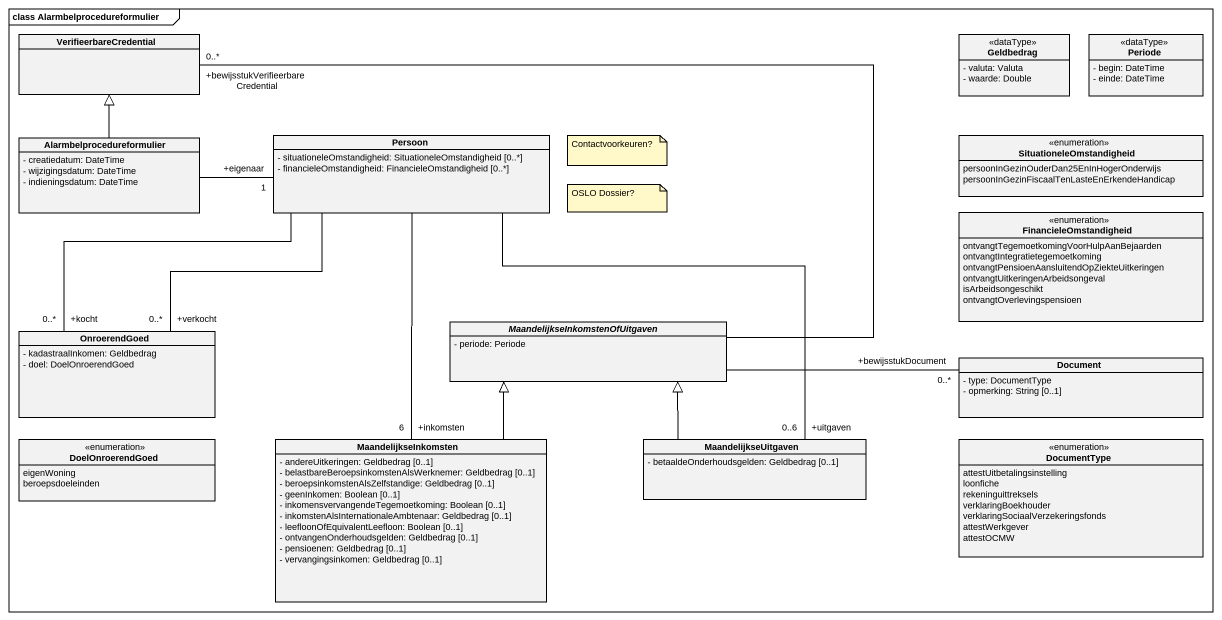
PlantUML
@startuml
mainframe class Alarmbelprocedureformulier
hide circle
hide empty members
skinparam classAttributeIconSize 0
class VerifieerbareCredential
class Geldbedrag <<dataType>> {
  - valuta: Valuta
  - waarde: Double
}
class Periode <<dataType>> {
  - begin: DateTime
  - einde: DateTime
}
class Alarmbelprocedureformulier {
  - creatiedatum: DateTime
  - wijzigingsdatum: DateTime
  - indieningsdatum: DateTime
}
class Persoon {
  - situationeleOmstandigheid: SituationeleOmstandigheid [0..*]
  - financieleOmstandigheid: FinancieleOmstandigheid [0..*]
}
enum SituationeleOmstandigheid {
  persoonInGezinOuderDan25EnInHogerOnderwijs
  persoonInGezinFiscaalTenLasteEnErkendeHandicap
}
enum FinancieleOmstandigheid {
  ontvangtTegemoetkomingVoorHulpAanBejaarden
  ontvangtIntegratietegemoetkoming
  ontvangtPensioenAansluitendOpZiekteUitkeringen
  ontvangtUitkeringenArbeidsongeval
  isArbeidsongeschikt
  ontvangtOverlevingspensioen
}
class OnroerendGoed {
  - kadastraalInkomen: Geldbedrag
  - doel: DoelOnroerendGoed
}
abstract class "MaandelijkseInkomstenOfUitgaven" as MaandelijkseInkomstenOfUitga {
  - periode: Periode
}
class Document {
  - type: DocumentType
  - opmerking: String [0..1]
}
enum DoelOnroerendGoed {
  eigenWoning
  beroepsdoeleinden
}
class MaandelijkseInkomsten {
  - andereUitkeringen: Geldbedrag [0..1]
  - belastbareBeroepsinkomstenAlsWerknemer: Geldbedrag [0..1]
  - beroepsinkomstenAlsZelfstandige: Geldbedrag [0..1]
  - geenInkomen: Boolean [0..1]
  - inkomensvervangendeTegemoetkoming: Boolean [0..1]
  - inkomstenAlsInternationaleAmbtenaar: Geldbedrag [0..1]
  - leefloonOfEquivalentLeefloon: Boolean [0..1]
  - ontvangenOnderhoudsgelden: Geldbedrag [0..1]
  - pensioenen: Geldbedrag [0..1]
  - vervangingsinkomen: Geldbedrag [0..1]
}
class MaandelijkseUitgaven {
  - betaaldeOnderhoudsgelden: Geldbedrag [0..1]
}
enum DocumentType {
  attestUitbetalingsinstelling
  loonfiche
  rekeninguittreksels
  verklaringBoekhouder
  verklaringSociaalVerzekeringsfonds
  attestWerkgever
  attestOCMW
}
Alarmbelprocedureformulier -up-|> VerifieerbareCredential
Alarmbelprocedureformulier -right- "+eigenaar\n1" Persoon
Persoon -- "+verkocht\n0..*" OnroerendGoed
Persoon -- "+kocht\n0..*" OnroerendGoed
Persoon -- "+inkomsten\n6" MaandelijkseInkomsten
Persoon -- "+uitgaven\n0..6" MaandelijkseUitgaven
MaandelijkseInkomstenOfUitga -left- "+bewijsstukVerifieerbareCredential\n0..*" VerifieerbareCredential
MaandelijkseInkomstenOfUitga -right- "+bewijsstukDocument\n0..*" Document
MaandelijkseInkomsten -up-|> MaandelijkseInkomstenOfUitga
MaandelijkseUitgaven -up-|> MaandelijkseInkomstenOfUitga
note as N1
  Contactvoorkeuren?
end note
note as N2
  OSLO Dossier?
end note
@enduml
